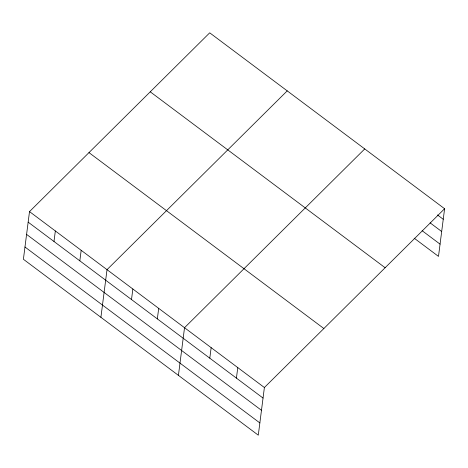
<?xml version="1.0" encoding="UTF-8"?>
<svg xmlns="http://www.w3.org/2000/svg" width="468" height="468" viewBox="0 0 468 468"><rect width="100%" height="100%" fill="white"/><g stroke="black" fill="none" stroke-linecap="round" stroke-linejoin="round"><path stroke-width="0.7" d="M29.507 211.606L23.4 259.266L258.289 435.181L264.391 387.527L444.6 208.734L209.711 32.819L29.507 211.606L264.391 387.527M53.995 241.494L55.341 230.958M79.829 260.84L81.18 250.31M100.912 317.316L107.02 269.662L287.223 90.874M131.508 299.543L132.853 289.013M157.342 318.895L158.693 308.365M178.425 375.371L184.532 327.711L364.736 148.923M209.799 358.184L211.15 347.654M236.422 378.121L237.773 367.591M444.6 208.734L438.493 256.394L414.192 238.189M437.463 214.935L443.249 219.27M430.11 222.85L441.681 231.52M422.124 230.706L440.066 244.144M150.246 91.822L385.129 267.737M88.973 152.609L323.862 328.524M28.156 222.142L263.039 398.057M26.588 234.392L261.472 410.307M24.968 247.01L259.857 422.932"/></g></svg>
